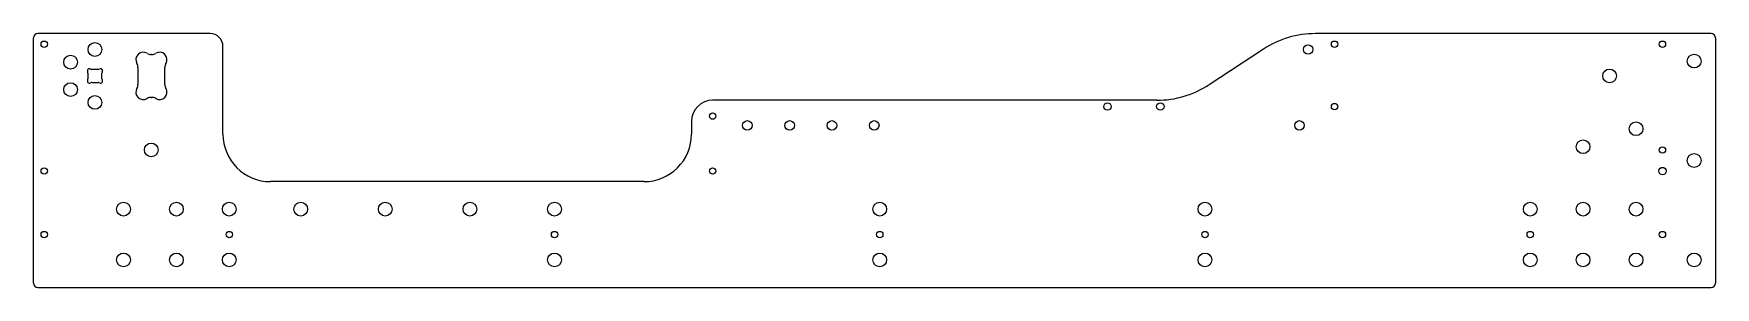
# Model space of a CAD drawing. Extents: x -957 to 633, y -100 to 140.
import ezdxf

# ---------------------------------------------------------------- set-up
doc = ezdxf.new("R2010")
doc.units = 0
doc.header["$MEASUREMENT"] = 0
doc.layers.add('SKETCH', color=7, linetype='CONTINUOUS')

msp = doc.modelspace()

# ---------------------------------------------------------------- linework, layer by layer
at = {"layer": 'SKETCH'}
for p, q in [((-957.2, -96), (-957.2, 136)), ((-790.2, 140), (-953.2, 140)), ((-778.2, 45), (-778.2, 128)), ((628.8, 140), (254.8, 140)), ((632.8, 136), (632.8, -96)), ((-845.4, 120.3), (-846.2, 120.3)), ((205.6, 125.3), (154.1, 91.7)), ((-905.8, 102.7), (-905.8, 97.3)), ((-896.1, 106.2), (-902.3, 106.2)), ((-892.6, 97.3), (-892.6, 102.7)), ((-858.5, 108.1), (-858.5, 91.9)), ((-833.2, 91.9), (-833.2, 108.1)), ((-902.3, 93.8), (-896.1, 93.8)), ((-846.2, 79.7), (-845.4, 79.7)), ((104.8, 77), (-315.2, 77)), ((-335.2, 57), (-335.2, 45)), ((-380.2, 0), (-733.2, 0)), ((-953.2, -100), (628.8, -100))]:
    msp.add_line(p, q, dxfattribs=at)
for centre, radius in [((-947.2, 130), 3), ((-899.2, 125), 6.5), ((247.8, 125), 4.5), ((272.8, 130), 3), ((582.8, 130), 3), ((-922.2, 113), 6.5), ((612.8, 114), 6.5), ((532.8, 100), 6.5), ((-922.2, 87), 6.5), ((-899.2, 75), 6.5), ((-315.2, 62), 3), ((58.1, 71), 3.5), ((108.1, 71), 3.5), ((272.8, 71), 3), ((-282.4, 53.2), 4.5), ((-242.4, 53.2), 4.5), ((-202.4, 53.2), 4.5), ((-162.4, 53.2), 4.5), ((239.6, 53.2), 4.5), ((557.8, 50), 6.5), ((-846, 30), 6.5), ((507.8, 33), 6.5), ((582.8, 30), 3), ((612.8, 20), 6.5), ((-947.2, 10), 3), ((-315.2, 10), 3), ((582.8, 10), 3.5), ((-872.2, -26), 6.5), ((-822.2, -26), 6.5), ((-772.2, -26), 6.5), ((-704.7, -26), 6.5), ((-624.7, -26), 6.5), ((-544.7, -26), 6.5), ((-464.7, -26), 6.5), ((-157.2, -26), 6.5), ((150.3, -26), 6.5), ((457.8, -26), 6.5), ((507.8, -26), 6.5), ((557.8, -26), 6.5), ((-947.2, -50), 3), ((-772.2, -50), 3), ((-464.7, -50), 3), ((-157.2, -50), 3), ((150.3, -50), 3), ((457.8, -50), 3), ((582.8, -50), 3), ((-872.2, -74), 6.5), ((-822.2, -74), 6.5), ((-772.2, -74), 6.5), ((-464.7, -74), 6.5), ((-157.2, -74), 6.5), ((150.3, -74), 6.5), ((457.8, -74), 6.5), ((507.8, -74), 6.5), ((557.8, -74), 6.5), ((612.8, -74), 6.5)]:
    msp.add_circle(centre, radius, dxfattribs=at)
for centre, radius, start, end in [((-953.2, 136), 4, 90, 180), ((-790.2, 128), 12, 0, 90), ((254.8, 50), 90, 90, 123.1665), ((628.8, 136), 4, 0, 90), ((-853.5, 115.4), 7, 58.6, 211.3997), ((-865.5, 108.1), 7, 0, 31.4), ((-846.2, 127.3), 7, 238.6003, 270), ((-845.4, 127.3), 7, 270, 301.4), ((-838.1, 115.4), 7, 328.6, 121.3997), ((-826.2, 108.1), 7, 148.6003, 180), ((-904.4, 104.8), 2, 58.6, 211.3997), ((-904.4, 95.2), 2, 148.6003, 301.4), ((-907.8, 102.7), 2, 0, 31.4), ((-907.8, 97.3), 2, 328.6, 0), ((-902.3, 108.2), 2, 238.6003, 270), ((-896.1, 108.2), 2, 270, 301.4), ((-894, 104.8), 2, 328.6, 121.3997), ((-894, 95.2), 2, 238.6003, 31.4), ((-890.6, 102.7), 2, 148.6003, 180), ((-890.6, 97.3), 2, 180, 211.3997), ((-902.3, 91.8), 2, 90, 121.3997), ((-896.1, 91.8), 2, 58.6, 90), ((-853.5, 84.6), 7, 148.6003, 301.4), ((-865.5, 91.9), 7, 328.6, 0), ((-846.2, 72.7), 7, 90, 121.3997), ((-845.4, 72.7), 7, 58.6, 90), ((-838.1, 84.6), 7, 238.6003, 31.4), ((-826.2, 91.9), 7, 180, 211.3997), ((104.8, 167), 90, 270, 303.167), ((-315.2, 57), 20, 90, 180), ((-733.2, 45), 45, 180, 270), ((-380.2, 45), 45, 270, 0), ((-953.2, -96), 4, 180, 270), ((628.8, -96), 4, 270, 0)]:
    msp.add_arc(centre, radius, start, end, dxfattribs=at)

doc.saveas('drawing.dxf')
